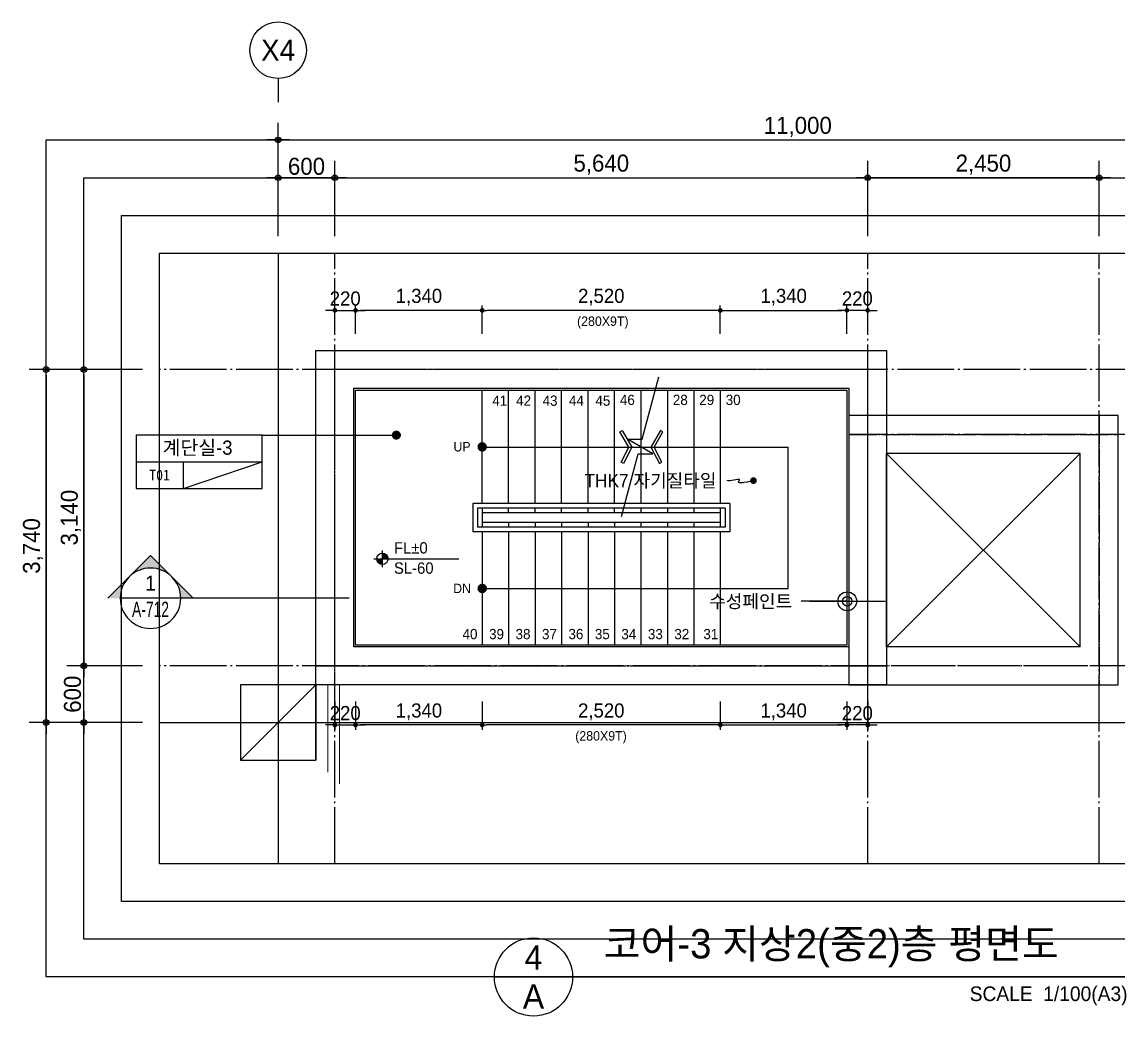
# Model space of a CAD drawing. Header units: millimetres. Extents: x 252711992 to 505989238, y 504776675 to 1009617600.
# Drawn here: x 253193537 to 253205139, y 504805853 to 504816382 of the extents above; entities that cross this region are included whole.
import ezdxf
from ezdxf.enums import TextEntityAlignment as Align
from ezdxf.xclip import XClip

# ---------------------------------------------------------------- set-up
doc = ezdxf.new("R2010")
doc.units = ezdxf.units.MM
doc.header["$XCLIPFRAME"] = 0
doc.linetypes.add('CEN', pattern=[35, 30, -2, 1, -2])
for name, color, linetype in [('$ZCDB_AUDIT_GENERATED_600D18', 7, 'Continuous'), ('0KD DIM', 7, 'Continuous'), ('4A.TEC CEN', 1, 'CEN'), ('4A.TEC CEN 보조1', 14, 'CEN'), ('4A.TEC ELE 4', 9, 'Continuous'), ('4A.TEC IND', 7, 'Continuous'), ('4A.TEC TEXT', 7, 'Continuous'), ('4A.TEC TEXT 1', 3, 'Continuous'), ('4A.TEC TEXT 2', 3, 'Continuous'), ('4A.TEC 기둥', 2, 'Continuous'), ('4A.TEC 마감선 2', 5, 'Continuous'), ('4A.TEC 벽체 1', 2, 'Continuous'), ('4A.TEC 벽체 3', 4, 'Continuous'), ('4A.TEC 벽체 4', 7, 'Continuous'), ('4A.TEC 심볼', 7, 'Continuous'), ('4A.TEC 해치 1', 9, 'Continuous'), ('CEN', 1, 'CEN'), ('LEV', 7, 'Continuous'), ('ROM', 7, 'Continuous'), ('SYM', 1, 'Continuous'), ('TEXT', 7, 'Continuous'), ('㈜SE&C TEXT', 7, 'Continuous')]:
    doc.layers.add(name, color=color, linetype=linetype)
doc.layers.add('DEFPOINT', color=135, linetype='Continuous', plot=False)
doc.styles.add('1', font='')
doc.styles.add('GHS', font='malgun.ttf')
doc.styles.add('나눔고딕', font='')
doc.styles.add('돋움', font='')
doc.styles.add('돋음체', font='')
doc.styles.add('울릉도L', font='')
doc.styles.get('1').set_extended_font_data('DotumChe')
doc.styles.get('나눔고딕').set_extended_font_data('Dotum')
doc.styles.get('돋움').set_extended_font_data('Dotum')
doc.styles.get('돋음체').set_extended_font_data('Dotum')
doc.styles.get('울릉도L').set_extended_font_data('Dotum')
doc.dimstyles.new('DIM_600(외부치수)', dxfattribs={"dimscale": 400, "dimtxt": 3.3, "dimasz": 1, "dimexe": 2, "dimexo": 2, "dimgap": 1, "dimtad": 1, "dimdec": 0, "dimdsep": 46, "dimlunit": 6, "dimtxsty": '나눔고딕', "dimblk1": 'DIMDOT', "dimblk2": 'DIMDOT', "dimsah": 1, "dimcen": 2.5, "dimdle": 1.5, "dimclrd": 8, "dimclre": 8, "dimclrt": 3, "dimadec": 0, "dimazin": 0, "dimtfac": 1, "dimtdec": 0, "dimtix": 1, "dimtmove": 2, "dimatfit": 3, "dimldrblk": 'DIMDOT', "dimfxl": 1, "dimtvp": 1, "dimtolj": 1, "dimtzin": 0, "dimarcsym": 0})
doc.dimstyles.new('DIM_80(외부치수)', dxfattribs={"dimscale": 40, "dimtxt": 3.3, "dimasz": 1, "dimexe": 2, "dimexo": 2, "dimgap": 1, "dimtad": 1, "dimdec": 0, "dimdsep": 46, "dimlunit": 6, "dimtxsty": '돋움', "dimblk1": 'DIMDOT', "dimblk2": 'DIMDOT', "dimsah": 1, "dimcen": 2.5, "dimdle": 1.5, "dimclrd": 1, "dimclre": 7, "dimclrt": 2, "dimadec": 0, "dimazin": 0, "dimtfac": 1, "dimtdec": 0, "dimtix": 1, "dimtmove": 2, "dimatfit": 3, "dimldrblk": 'DIMDOT', "dimfxl": 1, "dimtvp": 1, "dimtolj": 1, "dimtzin": 0, "dimarcsym": 0})
doc.dimstyles.new('KD DIM 1', dxfattribs={"dimscale": 50, "dimtxt": 3, "dimasz": 1, "dimexe": 1, "dimexo": 1, "dimgap": 1, "dimtad": 1, "dimdec": 0, "dimzin": 0, "dimdsep": 46, "dimlunit": 6, "dimtxsty": '돋음체', "dimblk": 'DOT', "dimcen": 3, "dimdle": 1, "dimclrd": 256, "dimclre": 256, "dimclrt": 3, "dimazin": 0, "dimtfac": 1, "dimtdec": 0, "dimtix": 1, "dimtmove": 2, "dimatfit": 3, "dimldrblk": 'OBLIQUE', "dimfxl": 1, "dimtvp": 0.8333, "dimtolj": 1, "dimtzin": 0, "dimarcsym": 0})

# ---------------------------------------------------------------- blocks, each defined once
blk = doc.blocks.new('dwgFD3B')
at = {"layer": '4A.TEC CEN', "color": 250, "ltscale": 500}
blk.add_line((49194.51, -169936.83, -3333.33), (358000, -169936.83, -3333.33), dxfattribs=at)
at = {"layer": '4A.TEC CEN', "color": 250, "ltscale": 500, "elevation": -3333.33}
blk.add_lwpolyline([(197807.63, -39163.16), (197807.63, -267000)], dxfattribs=at)
blk = doc.blocks.new('DIMDOT')
at = {"color": 0}
blk.add_line((-2, 0), (2, 0), dxfattribs=at)
for radius in [0.5, 0.25]:
    blk.add_circle((0, 0), radius, dxfattribs=at)
blk = doc.blocks.new('*D334')
at = {"layer": '$ZCDB_AUDIT_GENERATED_600D18', "color": 8, "lineweight": -2, "transparency": 16777216}
for p, q in [((253194813, 504812702), (253193613, 504812702)), ((253193793, 504812642), (253193793, 504809022)), ((253194813, 504808962), (253193613, 504808962))]:
    blk.add_line(p, q, dxfattribs=at)
at = {"layer": 'Defpoints', "color": 0, "transparency": 16777216}
for p in [(253194993, 504812702, 0), (253193793, 504808962), (253194993, 504808962, 0)]:
    blk.add_point(p, dxfattribs=at)
at = {"layer": '$ZCDB_AUDIT_GENERATED_600D18', "color": 8, "lineweight": -2, "transparency": 16777216, "xscale": 60, "yscale": 60, "zscale": 60}
for p, rotation in [((253193793, 504812702), 90), ((253193793, 504808962), 270)]:
    blk.add_blockref('DIMDOT', p, dxfattribs=dict(at, rotation=rotation))
at = {"layer": '$ZCDB_AUDIT_GENERATED_600D18', "color": 3, "transparency": 16777216, "insert": (253193655, 504810832), "char_height": 180, "attachment_point": 5, "rotation": 90, "style": '나눔고딕'}
blk.add_mtext('\\A1;3,740', dxfattribs=at)
blk = doc.blocks.new('*D335')
at = {"layer": '$ZCDB_AUDIT_GENERATED_600D18', "color": 8, "lineweight": -2, "transparency": 16777216}
for p, q in [((253194813, 504809562), (253194013, 504809562)), ((253194193, 504809022), (253194193, 504809502)), ((253194813, 504808962), (253194013, 504808962))]:
    blk.add_line(p, q, dxfattribs=at)
at = {"layer": 'Defpoints', "color": 0, "transparency": 16777216}
for p in [(253194193, 504809562), (253194993, 504809562, 0), (253194993, 504808962, 0)]:
    blk.add_point(p, dxfattribs=at)
at = {"layer": '$ZCDB_AUDIT_GENERATED_600D18', "color": 8, "lineweight": -2, "transparency": 16777216, "xscale": 60, "yscale": 60, "zscale": 60}
for p, rotation in [((253194193, 504809562), 90), ((253194193, 504808962), 270)]:
    blk.add_blockref('DIMDOT', p, dxfattribs=dict(at, rotation=rotation))
at = {"layer": '$ZCDB_AUDIT_GENERATED_600D18', "color": 3, "transparency": 16777216, "insert": (253194073, 504809262), "char_height": 180, "attachment_point": 5, "rotation": 90, "style": '나눔고딕'}
blk.add_mtext('\\A1;600', dxfattribs=at)
blk = doc.blocks.new('*D336')
at = {"layer": '$ZCDB_AUDIT_GENERATED_600D18', "color": 8, "lineweight": -2, "transparency": 16777216}
for p, q in [((253196249, 504814112), (253196249, 504815312)), ((253207249, 504814112), (253207249, 504815312)), ((253196309, 504815132), (253207189, 504815132))]:
    blk.add_line(p, q, dxfattribs=at)
at = {"layer": 'Defpoints', "color": 0, "transparency": 16777216}
for p in [(253207249, 504815132), (253196249, 504813932, 0), (253207249, 504813932)]:
    blk.add_point(p, dxfattribs=at)
at = {"layer": '$ZCDB_AUDIT_GENERATED_600D18', "color": 8, "lineweight": -2, "transparency": 16777216, "xscale": 60, "yscale": 60, "zscale": 60, "rotation": 180}
blk.add_blockref('DIMDOT', (253196249, 504815132), dxfattribs=at)
at = {"layer": '$ZCDB_AUDIT_GENERATED_600D18', "color": 8, "lineweight": -2, "transparency": 16777216, "xscale": 60, "yscale": 60, "zscale": 60}
blk.add_blockref('DIMDOT', (253207249, 504815132), dxfattribs=at)
at = {"layer": '$ZCDB_AUDIT_GENERATED_600D18', "color": 3, "transparency": 16777216, "insert": (253201749, 504815270), "char_height": 180, "attachment_point": 5, "style": '나눔고딕'}
blk.add_mtext('\\A1;11,000', dxfattribs=at)
blk = doc.blocks.new('*D337')
at = {"layer": '$ZCDB_AUDIT_GENERATED_600D18', "color": 8, "lineweight": -2, "transparency": 16777216}
for p, q in [((253204939, 504814112), (253204939, 504814912)), ((253207249, 504814112), (253207249, 504814912)), ((253204999, 504814732), (253207189, 504814732))]:
    blk.add_line(p, q, dxfattribs=at)
at = {"layer": 'Defpoints', "color": 0, "transparency": 16777216}
for p in [(253207249, 504814732), (253204939, 504813932, 569), (253207249, 504813932, 4431)]:
    blk.add_point(p, dxfattribs=at)
at = {"layer": '$ZCDB_AUDIT_GENERATED_600D18', "color": 8, "lineweight": -2, "transparency": 16777216, "xscale": 60, "yscale": 60, "zscale": 60, "rotation": 180}
blk.add_blockref('DIMDOT', (253204939, 504814732), dxfattribs=at)
at = {"layer": '$ZCDB_AUDIT_GENERATED_600D18', "color": 8, "lineweight": -2, "transparency": 16777216, "xscale": 60, "yscale": 60, "zscale": 60}
blk.add_blockref('DIMDOT', (253207249, 504814732), dxfattribs=at)
at = {"layer": '$ZCDB_AUDIT_GENERATED_600D18', "color": 3, "transparency": 16777216, "insert": (253206094, 504814870), "char_height": 180, "attachment_point": 5, "style": '나눔고딕'}
blk.add_mtext('\\A1;2,310', dxfattribs=at)
blk = doc.blocks.new('*D338')
at = {"layer": '$ZCDB_AUDIT_GENERATED_600D18', "color": 8, "lineweight": -2, "transparency": 16777216}
for p, q in [((253196249, 504814112), (253196249, 504814912)), ((253196849, 504814112), (253196849, 504814912)), ((253196789, 504814732), (253196309, 504814732))]:
    blk.add_line(p, q, dxfattribs=at)
at = {"layer": 'Defpoints', "color": 0, "transparency": 16777216}
for p in [(253196249, 504814732), (253196249, 504813932, 39667), (253196849, 504813932, 34667)]:
    blk.add_point(p, dxfattribs=at)
at = {"layer": '$ZCDB_AUDIT_GENERATED_600D18', "color": 8, "lineweight": -2, "transparency": 16777216, "xscale": 60, "yscale": 60, "zscale": 60, "rotation": 180}
blk.add_blockref('DIMDOT', (253196249, 504814732), dxfattribs=at)
at = {"layer": '$ZCDB_AUDIT_GENERATED_600D18', "color": 8, "lineweight": -2, "transparency": 16777216, "xscale": 60, "yscale": 60, "zscale": 60}
blk.add_blockref('DIMDOT', (253196849, 504814732), dxfattribs=at)
at = {"layer": '$ZCDB_AUDIT_GENERATED_600D18', "color": 3, "transparency": 16777216, "insert": (253196549, 504814852), "char_height": 180, "attachment_point": 5, "style": '나눔고딕'}
blk.add_mtext('\\A1;600', dxfattribs=at)
blk = doc.blocks.new('ccs122')
at = {"layer": '4A.TEC 심볼'}
blk.add_line((0, 8), (0, 3), dxfattribs=at)
blk.add_circle((0, 14), 6, dxfattribs=at)
at = {"layer": '4A.TEC TEXT 2', "color": 3, "style": 'GHS'}
blk.add_attdef('NO', text='', height=4.5, dxfattribs=at).set_placement((-0.01, 14.02), align=Align.MIDDLE_CENTER)
blk = doc.blocks.new('*D339')
at = {"layer": '$ZCDB_AUDIT_GENERATED_600D18', "color": 8, "lineweight": -2, "transparency": 16777216}
for p, q in [((253194813, 504812702), (253194013, 504812702)), ((253194193, 504812642), (253194193, 504809622)), ((253194813, 504809562), (253194013, 504809562))]:
    blk.add_line(p, q, dxfattribs=at)
at = {"layer": 'Defpoints', "color": 0, "transparency": 16777216}
for p in [(253194993, 504812702, 0), (253194193, 504809562), (253194993, 504809562, 0)]:
    blk.add_point(p, dxfattribs=at)
at = {"layer": '$ZCDB_AUDIT_GENERATED_600D18', "color": 8, "lineweight": -2, "transparency": 16777216, "xscale": 60, "yscale": 60, "zscale": 60}
for p, rotation in [((253194193, 504812702), 90), ((253194193, 504809562), 270)]:
    blk.add_blockref('DIMDOT', p, dxfattribs=dict(at, rotation=rotation))
at = {"layer": '$ZCDB_AUDIT_GENERATED_600D18', "color": 3, "transparency": 16777216, "insert": (253194055, 504811132), "char_height": 180, "attachment_point": 5, "rotation": 90, "style": '나눔고딕'}
blk.add_mtext('\\A1;3,140', dxfattribs=at)
blk = doc.blocks.new('*D340')
at = {"layer": '$ZCDB_AUDIT_GENERATED_600D18', "color": 8, "lineweight": -2, "transparency": 16777216}
for p, q in [((253196849, 504814112), (253196849, 504814912)), ((253202489, 504814112), (253202489, 504814912)), ((253196909, 504814732), (253202429, 504814732))]:
    blk.add_line(p, q, dxfattribs=at)
at = {"layer": 'Defpoints', "color": 0, "transparency": 16777216}
for p in [(253202489, 504814732), (253196849, 504813932, 34667), (253202489, 504813932, 81667)]:
    blk.add_point(p, dxfattribs=at)
at = {"layer": '$ZCDB_AUDIT_GENERATED_600D18', "color": 8, "lineweight": -2, "transparency": 16777216, "xscale": 60, "yscale": 60, "zscale": 60, "rotation": 180}
blk.add_blockref('DIMDOT', (253196849, 504814732), dxfattribs=at)
at = {"layer": '$ZCDB_AUDIT_GENERATED_600D18', "color": 8, "lineweight": -2, "transparency": 16777216, "xscale": 60, "yscale": 60, "zscale": 60}
blk.add_blockref('DIMDOT', (253202489, 504814732), dxfattribs=at)
at = {"layer": '$ZCDB_AUDIT_GENERATED_600D18', "color": 3, "transparency": 16777216, "insert": (253199669, 504814870), "char_height": 180, "attachment_point": 5, "style": '나눔고딕'}
blk.add_mtext('\\A1;5,640', dxfattribs=at)
blk = doc.blocks.new('*D341')
at = {"layer": '$ZCDB_AUDIT_GENERATED_600D18', "color": 8, "lineweight": -2, "transparency": 16777216}
for p, q in [((253202489, 504814112), (253202489, 504814912)), ((253204939, 504814112), (253204939, 504814912)), ((253204879, 504814732), (253202549, 504814732))]:
    blk.add_line(p, q, dxfattribs=at)
at = {"layer": 'Defpoints', "color": 0, "transparency": 16777216}
for p in [(253202489, 504814732), (253202489, 504813932, 81667), (253204939, 504813932, 61250)]:
    blk.add_point(p, dxfattribs=at)
at = {"layer": '$ZCDB_AUDIT_GENERATED_600D18', "color": 8, "lineweight": -2, "transparency": 16777216, "xscale": 60, "yscale": 60, "zscale": 60, "rotation": 180}
blk.add_blockref('DIMDOT', (253202489, 504814732), dxfattribs=at)
at = {"layer": '$ZCDB_AUDIT_GENERATED_600D18', "color": 8, "lineweight": -2, "transparency": 16777216, "xscale": 60, "yscale": 60, "zscale": 60}
blk.add_blockref('DIMDOT', (253204939, 504814732), dxfattribs=at)
at = {"layer": '$ZCDB_AUDIT_GENERATED_600D18', "color": 3, "transparency": 16777216, "insert": (253203714, 504814870), "char_height": 180, "attachment_point": 5, "style": '나눔고딕'}
blk.add_mtext('\\A1;2,450', dxfattribs=at)
blk = doc.blocks.new('c1')
at = {"layer": '4A.TEC 기둥'}
blk.add_lwpolyline([(1156776, -1012079), (1157576, -1012079), (1157576, -1011279), (1156776, -1011279)], close=True, dxfattribs=at)
at = {"layer": 'DEFPOINT'}
blk.add_line((1156776, -1012079), (1157576, -1011279), dxfattribs=at)
blk = doc.blocks.new('ADFAWEFQWEFQWF')
at = {"layer": '4A.TEC CEN 보조1', "ltscale": 10}
for p, q in [((200, 0), (200, 2850)), ((2650, 2850), (2650, 0)), ((0, 2650), (2850, 2650)), ((2850, 200), (0, 200))]:
    blk.add_line(p, q, dxfattribs=at)
at = {"layer": '4A.TEC 벽체 1'}
for p, q in [((400, 2450), (400, 400)), ((400, 2450), (2450, 2450)), ((2450, 2450), (2450, 400)), ((400, 400), (2450, 400))]:
    blk.add_line(p, q, dxfattribs=at)
blk.add_lwpolyline([(875, 2850), (0, 2850), (0, 0), (2850, 0), (2850, 2850), (875, 2850)], dxfattribs=at)
at = {"layer": '4A.TEC 해치 1'}
for p, q in [((400, 2450), (2450, 400)), ((2450, 2450), (400, 400))]:
    blk.add_line(p, q, dxfattribs=at)
blk = doc.blocks.new('A$C6C9969DE')
at = {"layer": 'ROM', "color": 0, "linetype": 'Continuous'}
for p, q in [((0, 510), (2400, 510)), ((900, 0), (900, 510))]:
    blk.add_line(p, q, dxfattribs=at)
blk.add_lwpolyline([(0, 0), (2400, 0), (2400, 1020), (0, 1020)], close=True, dxfattribs=at)
blk = doc.blocks.new('ASDFAWGFQWEGRQEWR')
at = {"layer": 'CEN'}
blk.add_lwpolyline([(1712, 118), (1641, 101), (1594, 94), (1567, 93), (1556, 98), (1554, 105), (1558, 114), (1563, 122), (1564, 128), (1557, 130), (1544, 129), (1526, 126), (1505, 122), (1483, 118), (1461, 115), (1443, 114), (1430, 118)], dxfattribs=at)
at = {"layer": '㈜SE&C TEXT', "color": 1, "const_width": 35.9}
blk.add_lwpolyline([(1729, 118, 1), (1694, 118, 1)], format="xyb", close=True, dxfattribs=at)
at = {"layer": '4A.TEC TEXT', "style": '돋움'}
blk.add_text('THK7 자기질타일', height=140, dxfattribs=at).set_placement((-77, 118), align=Align.MIDDLE_LEFT)
blk = doc.blocks.new('단면기호1')
at = {"layer": 'SYM'}
h = blk.add_hatch(color=256, dxfattribs=at)
h.paths.add_polyline_path([(4.24, 4.24, -0.198912), (6, 0), (8.49, 0)])
h.paths.add_polyline_path([(0, 8.49), (-4.24, 4.24, -0.414214), (4.24, 4.24)])
h.paths.add_polyline_path([(-4.24, 4.24), (-8.49, 0), (-6, 0, -0.198912)])
for p in [(-8.49, 0), (8.49, 0)]:
    blk.add_line(p, (0, 8.49), dxfattribs=at)
blk.add_circle((0, 0), 6, dxfattribs=at)
blk = doc.blocks.new('A$C3A5201BD')
at = {"layer": 'LEV'}
h = blk.add_hatch(color=256, dxfattribs=at)
h.paths.add_polyline_path([(200, 200), (335, 200, 0.414214), (200, 335)])
h.paths.add_polyline_path([(200, 65), (200, 200), (65, 200, 0.414214)])
at = {"layer": 'LEV', "color": 7}
for p, q in [((200, 0), (200, 400)), ((0, 200), (2007, 200)), ((0, 200), (400, 200))]:
    blk.add_line(p, q, dxfattribs=at)
blk.add_circle((200, 200), 135, dxfattribs=at)
blk = doc.blocks.new('_Dot')
at = {"color": 0, "linetype": 'ByBlock', "lineweight": -2}
blk.add_line((-0.5, 0), (-1, 0), dxfattribs=at)
at = {"color": 0, "linetype": 'ByBlock', "const_width": 0.5}
blk.add_lwpolyline([(-0.25, 0, 1), (0.25, 0, 1)], format="xyb", close=True, dxfattribs=at)
blk = doc.blocks.new('*D936')
at = {"layer": '0KD DIM', "lineweight": -2, "transparency": 16777216}
for p, q in [((253198409, 504813077), (253198409, 504813377)), ((253200879, 504813327), (253198459, 504813327)), ((253200929, 504813077), (253200929, 504813377))]:
    blk.add_line(p, q, dxfattribs=at)
at = {"layer": 'Defpoints', "color": 0, "transparency": 16777216}
for p in [(253198409, 504813327), (253198409, 504813027, 0), (253200929, 504813027)]:
    blk.add_point(p, dxfattribs=at)
at = {"layer": '0KD DIM', "lineweight": -2, "transparency": 16777216, "xscale": 50, "yscale": 50, "zscale": 50, "rotation": 180}
blk.add_blockref('_Dot', (253198409, 504813327), dxfattribs=at)
at = {"layer": '0KD DIM', "lineweight": -2, "transparency": 16777216, "xscale": 50, "yscale": 50, "zscale": 50}
blk.add_blockref('_Dot', (253200929, 504813327), dxfattribs=at)
at = {"layer": '0KD DIM', "color": 3, "transparency": 16777216, "insert": (253199669, 504813467), "char_height": 150, "attachment_point": 5, "style": '돋음체'}
blk.add_mtext('\\A1;2,520', dxfattribs=at)
blk = doc.blocks.new('_OBLIQUE')
at = {"color": 0, "linetype": 'ByBlock'}
blk.add_line((-0.5, -0.5), (0.5, 0.5), dxfattribs=at)
blk = doc.blocks.new('*D937')
at = {"layer": '0KD DIM', "lineweight": -2, "transparency": 16777216}
for p, q in [((253200929, 504813077), (253200929, 504813377)), ((253200979, 504813327), (253202219, 504813327)), ((253202269, 504813077), (253202269, 504813377))]:
    blk.add_line(p, q, dxfattribs=at)
at = {"layer": 'Defpoints', "color": 0, "transparency": 16777216}
for p in [(253202269, 504813327), (253200929, 504813027), (253202269, 504813027)]:
    blk.add_point(p, dxfattribs=at)
at = {"layer": '0KD DIM', "lineweight": -2, "transparency": 16777216, "xscale": 50, "yscale": 50, "zscale": 50, "rotation": 180}
blk.add_blockref('_Dot', (253200929, 504813327), dxfattribs=at)
at = {"layer": '0KD DIM', "lineweight": -2, "transparency": 16777216, "xscale": 50, "yscale": 50, "zscale": 50}
blk.add_blockref('_Dot', (253202269, 504813327), dxfattribs=at)
at = {"layer": '0KD DIM', "color": 3, "transparency": 16777216, "insert": (253201599, 504813467), "char_height": 150, "attachment_point": 5, "style": '돋음체'}
blk.add_mtext('\\A1;1,340', dxfattribs=at)
blk = doc.blocks.new('*D938')
at = {"layer": '0KD DIM', "lineweight": -2, "transparency": 16777216}
for p, q in [((253197069, 504813077), (253197069, 504813377)), ((253198359, 504813327), (253197119, 504813327)), ((253198409, 504813077), (253198409, 504813377))]:
    blk.add_line(p, q, dxfattribs=at)
at = {"layer": 'Defpoints', "color": 0, "transparency": 16777216}
for p in [(253197069, 504813327), (253197069, 504813027), (253198409, 504813027)]:
    blk.add_point(p, dxfattribs=at)
at = {"layer": '0KD DIM', "lineweight": -2, "transparency": 16777216, "xscale": 50, "yscale": 50, "zscale": 50, "rotation": 180}
blk.add_blockref('_Dot', (253197069, 504813327), dxfattribs=at)
at = {"layer": '0KD DIM', "lineweight": -2, "transparency": 16777216, "xscale": 50, "yscale": 50, "zscale": 50}
blk.add_blockref('_Dot', (253198409, 504813327), dxfattribs=at)
at = {"layer": '0KD DIM', "color": 3, "transparency": 16777216, "insert": (253197739, 504813467), "char_height": 150, "attachment_point": 5, "style": '돋음체'}
blk.add_mtext('\\A1;1,340', dxfattribs=at)
blk = doc.blocks.new('*D939')
at = {"layer": '0KD DIM', "lineweight": -2, "transparency": 16777216}
for p, q in [((253202219, 504813327), (253202169, 504813327)), ((253202269, 504813077), (253202269, 504813377)), ((253202489, 504813327), (253202269, 504813327)), ((253202489, 504813077), (253202489, 504813377)), ((253202539, 504813327), (253202589, 504813327))]:
    blk.add_line(p, q, dxfattribs=at)
at = {"layer": 'Defpoints', "color": 0, "transparency": 16777216}
for p in [(253202269, 504813327), (253202269, 504813027), (253202489, 504813027)]:
    blk.add_point(p, dxfattribs=at)
at = {"layer": '0KD DIM', "lineweight": -2, "transparency": 16777216, "xscale": 50, "yscale": 50, "zscale": 50}
blk.add_blockref('_Dot', (253202269, 504813327), dxfattribs=at)
at = {"layer": '0KD DIM', "lineweight": -2, "transparency": 16777216, "xscale": 50, "yscale": 50, "zscale": 50, "rotation": 180}
blk.add_blockref('_Dot', (253202489, 504813327), dxfattribs=at)
at = {"layer": '0KD DIM', "color": 3, "transparency": 16777216, "insert": (253202379, 504813452), "char_height": 150, "attachment_point": 5, "style": '돋음체'}
blk.add_mtext('\\A1;220', dxfattribs=at)
blk = doc.blocks.new('*D940')
at = {"layer": '0KD DIM', "lineweight": -2, "transparency": 16777216}
for p, q in [((253196799, 504813327), (253196749, 504813327)), ((253196849, 504813077), (253196849, 504813377)), ((253196849, 504813327), (253197069, 504813327)), ((253197069, 504813077), (253197069, 504813377)), ((253197119, 504813327), (253197169, 504813327))]:
    blk.add_line(p, q, dxfattribs=at)
at = {"layer": 'Defpoints', "color": 0, "transparency": 16777216}
for p in [(253197069, 504813327), (253196849, 504813027), (253197069, 504813027)]:
    blk.add_point(p, dxfattribs=at)
at = {"layer": '0KD DIM', "lineweight": -2, "transparency": 16777216, "xscale": 50, "yscale": 50, "zscale": 50}
blk.add_blockref('_Dot', (253196849, 504813327), dxfattribs=at)
at = {"layer": '0KD DIM', "lineweight": -2, "transparency": 16777216, "xscale": 50, "yscale": 50, "zscale": 50, "rotation": 180}
blk.add_blockref('_Dot', (253197069, 504813327), dxfattribs=at)
at = {"layer": '0KD DIM', "color": 3, "transparency": 16777216, "insert": (253196959, 504813452), "char_height": 150, "attachment_point": 5, "style": '돋음체'}
blk.add_mtext('\\A1;220', dxfattribs=at)
blk = doc.blocks.new('*D941')
at = {"layer": '0KD DIM', "lineweight": -2, "transparency": 16777216}
for p, q in [((253198409, 504809186), (253198409, 504808886)), ((253200929, 504809186), (253200929, 504808886)), ((253200879, 504808936), (253198459, 504808936))]:
    blk.add_line(p, q, dxfattribs=at)
at = {"layer": 'Defpoints', "color": 0, "transparency": 16777216}
for p in [(253198409, 504809236, 0), (253200929, 504809236), (253198409, 504808936)]:
    blk.add_point(p, dxfattribs=at)
at = {"layer": '0KD DIM', "lineweight": -2, "transparency": 16777216, "xscale": 50, "yscale": 50, "zscale": 50, "rotation": 180}
blk.add_blockref('_Dot', (253198409, 504808936), dxfattribs=at)
at = {"layer": '0KD DIM', "lineweight": -2, "transparency": 16777216, "xscale": 50, "yscale": 50, "zscale": 50}
blk.add_blockref('_Dot', (253200929, 504808936), dxfattribs=at)
at = {"layer": '0KD DIM', "color": 3, "transparency": 16777216, "insert": (253199669, 504809076), "char_height": 150, "attachment_point": 5, "style": '돋음체'}
blk.add_mtext('\\A1;2,520', dxfattribs=at)
blk = doc.blocks.new('*D942')
at = {"layer": '0KD DIM', "lineweight": -2, "transparency": 16777216}
for p, q in [((253200929, 504809186), (253200929, 504808886)), ((253202269, 504809186), (253202269, 504808886)), ((253200979, 504808936), (253202219, 504808936))]:
    blk.add_line(p, q, dxfattribs=at)
at = {"layer": 'Defpoints', "color": 0, "transparency": 16777216}
for p in [(253200929, 504809236), (253202269, 504809236), (253202269, 504808936)]:
    blk.add_point(p, dxfattribs=at)
at = {"layer": '0KD DIM', "lineweight": -2, "transparency": 16777216, "xscale": 50, "yscale": 50, "zscale": 50, "rotation": 180}
blk.add_blockref('_Dot', (253200929, 504808936), dxfattribs=at)
at = {"layer": '0KD DIM', "lineweight": -2, "transparency": 16777216, "xscale": 50, "yscale": 50, "zscale": 50}
blk.add_blockref('_Dot', (253202269, 504808936), dxfattribs=at)
at = {"layer": '0KD DIM', "color": 3, "transparency": 16777216, "insert": (253201599, 504809076), "char_height": 150, "attachment_point": 5, "style": '돋음체'}
blk.add_mtext('\\A1;1,340', dxfattribs=at)
blk = doc.blocks.new('*D943')
at = {"layer": '0KD DIM', "lineweight": -2, "transparency": 16777216}
for p, q in [((253197069, 504809186), (253197069, 504808886)), ((253198409, 504809186), (253198409, 504808886)), ((253198359, 504808936), (253197119, 504808936))]:
    blk.add_line(p, q, dxfattribs=at)
at = {"layer": 'Defpoints', "color": 0, "transparency": 16777216}
for p in [(253197069, 504809236), (253198409, 504809236), (253197069, 504808936)]:
    blk.add_point(p, dxfattribs=at)
at = {"layer": '0KD DIM', "lineweight": -2, "transparency": 16777216, "xscale": 50, "yscale": 50, "zscale": 50, "rotation": 180}
blk.add_blockref('_Dot', (253197069, 504808936), dxfattribs=at)
at = {"layer": '0KD DIM', "lineweight": -2, "transparency": 16777216, "xscale": 50, "yscale": 50, "zscale": 50}
blk.add_blockref('_Dot', (253198409, 504808936), dxfattribs=at)
at = {"layer": '0KD DIM', "color": 3, "transparency": 16777216, "insert": (253197739, 504809076), "char_height": 150, "attachment_point": 5, "style": '돋음체'}
blk.add_mtext('\\A1;1,340', dxfattribs=at)
blk = doc.blocks.new('*D944')
at = {"layer": '0KD DIM', "lineweight": -2, "transparency": 16777216}
for p, q in [((253202269, 504809186), (253202269, 504808886)), ((253202489, 504809186), (253202489, 504808886)), ((253202219, 504808936), (253202169, 504808936)), ((253202489, 504808936), (253202269, 504808936)), ((253202539, 504808936), (253202589, 504808936))]:
    blk.add_line(p, q, dxfattribs=at)
at = {"layer": 'Defpoints', "color": 0, "transparency": 16777216}
for p in [(253202269, 504809236), (253202489, 504809236), (253202269, 504808936)]:
    blk.add_point(p, dxfattribs=at)
at = {"layer": '0KD DIM', "lineweight": -2, "transparency": 16777216, "xscale": 50, "yscale": 50, "zscale": 50}
blk.add_blockref('_Dot', (253202269, 504808936), dxfattribs=at)
at = {"layer": '0KD DIM', "lineweight": -2, "transparency": 16777216, "xscale": 50, "yscale": 50, "zscale": 50, "rotation": 180}
blk.add_blockref('_Dot', (253202489, 504808936), dxfattribs=at)
at = {"layer": '0KD DIM', "color": 3, "transparency": 16777216, "insert": (253202379, 504809061), "char_height": 150, "attachment_point": 5, "style": '돋음체'}
blk.add_mtext('\\A1;220', dxfattribs=at)
blk = doc.blocks.new('*D945')
at = {"layer": '0KD DIM', "lineweight": -2, "transparency": 16777216}
for p, q in [((253196849, 504809186), (253196849, 504808886)), ((253197069, 504809186), (253197069, 504808886)), ((253196799, 504808936), (253196749, 504808936)), ((253196849, 504808936), (253197069, 504808936)), ((253197119, 504808936), (253197169, 504808936))]:
    blk.add_line(p, q, dxfattribs=at)
at = {"layer": 'Defpoints', "color": 0, "transparency": 16777216}
for p in [(253196849, 504809236), (253197069, 504809236), (253197069, 504808936)]:
    blk.add_point(p, dxfattribs=at)
at = {"layer": '0KD DIM', "lineweight": -2, "transparency": 16777216, "xscale": 50, "yscale": 50, "zscale": 50}
blk.add_blockref('_Dot', (253196849, 504808936), dxfattribs=at)
at = {"layer": '0KD DIM', "lineweight": -2, "transparency": 16777216, "xscale": 50, "yscale": 50, "zscale": 50, "rotation": 180}
blk.add_blockref('_Dot', (253197069, 504808936), dxfattribs=at)
at = {"layer": '0KD DIM', "color": 3, "transparency": 16777216, "insert": (253196959, 504809061), "char_height": 150, "attachment_point": 5, "style": '돋음체'}
blk.add_mtext('\\A1;220', dxfattribs=at)
blk = doc.blocks.new('ADSFWEFQWEF')
at = {"layer": '4A.TEC TEXT', "style": '돋움'}
blk.add_text('수성페인트', height=140, dxfattribs=at).set_placement((560, 110), align=Align.MIDDLE_LEFT)
at = {"layer": '㈜SE&C TEXT', "color": 1}
blk.add_leader([(2021, 110, 0), (1532, 110)], dimstyle='DIM_80(외부치수)', override={"dimasz": 5, "dimtad": 0}, dxfattribs=at)

msp = doc.modelspace()

# ---------------------------------------------------------------- linework, layer by layer
msp.add_line((253195246.55, 504811439.35), (253196079.88, 504811722.69))
at = {"layer": '4A.TEC CEN', "ltscale": 20}
for p, q in [((253196848.77, 504807467.16, 1666.67), (253196848.77, 504813932.16, 1666.67)), ((253202488.77, 504807467.16, 1666.67), (253202488.77, 504813932.16, 1666.67)), ((253204938.77, 504807467.16, 1666.67), (253204938.77, 504813932.16, 1666.67)), ((253208303.05, 504812702.14, 1666.67), (253194992.67, 504812702.14, 1666.67)), ((253208303.05, 504812012.14, 1666.67), (253202288.77, 504812012.14, 1666.67)), ((253208303.05, 504809562.14, 1666.67), (253194992.67, 504809562.14, 1666.67))]:
    msp.add_line(p, q, dxfattribs=at)
at = {"layer": '4A.TEC CEN 보조1'}
for p, q in [((253196848.78, 504809362.14, -3332.88), (253196848.78, 504812902.14, -3332.88)), ((253202488.78, 504809362.14, -3332.88), (253202488.78, 504812902.14, -3332.88)), ((253202688.78, 504812702.14, -3332.88), (253196648.78, 504812702.14, -3332.88)), ((253196648.78, 504809562.14, -3332.88), (253202688.78, 504809562.14, -3332.88))]:
    msp.add_line(p, q, dxfattribs=at)
at = {"layer": '4A.TEC ELE 4', "color": 8, "ltscale": 0.3}
for p, q in [((253198408.77, 504811282.14, -8332.43), (253198408.77, 504812482.14, -8332.43)), ((253198688.77, 504811282.14, -8332.43), (253198688.77, 504812482.14, -8332.43)), ((253198968.77, 504811282.14, -8332.43), (253198968.77, 504812482.14, -8332.43)), ((253199248.77, 504811282.14, -8332.43), (253199248.77, 504812482.14, -8332.43)), ((253199528.77, 504811282.14, -8332.43), (253199528.77, 504812482.14, -8332.43)), ((253199808.77, 504811282.14, -8332.43), (253199808.77, 504812482.14, -8332.43)), ((253200368.77, 504812482.14, -8332.43), (253200368.77, 504811282.14, -8332.43)), ((253200648.77, 504812482.14, -8332.43), (253200648.77, 504811282.14, -8332.43)), ((253200928.77, 504812482.14, -8332.43), (253200928.77, 504811282.14, -8332.43)), ((253201028.77, 504811282.14, -8332.43), (253198308.77, 504811282.14, -8332.43)), ((253198308.77, 504811282.14, -8332.43), (253198308.77, 504810982.14, -8332.43)), ((253200978.77, 504811232.14, -8332.43), (253198358.77, 504811232.14, -8332.43)), ((253198358.77, 504811232.14, -8332.43), (253198358.77, 504811032.14, -8332.43)), ((253198408.77, 504811232.14, -8332.43), (253198408.77, 504811082.14, -8332.43)), ((253198688.77, 504811182.14, -8332.43), (253198688.77, 504811232.14, -8332.43)), ((253198968.77, 504811182.14, -8332.43), (253198968.77, 504811232.14, -8332.43)), ((253199248.77, 504811182.14, -8332.43), (253199248.77, 504811232.14, -8332.43)), ((253200368.77, 504811232.14, -8332.43), (253200368.77, 504811182.14, -8332.43)), ((253200648.77, 504811232.14, -8332.43), (253200648.77, 504811182.14, -8332.43)), ((253200928.77, 504811232.14, -8332.43), (253200928.77, 504811182.14, -8332.43)), ((253200928.77, 504811232.14, -8332.43), (253200928.77, 504811082.14, -8332.43)), ((253200978.77, 504811232.14, -8332.43), (253200978.77, 504811032.14, -8332.43)), ((253201028.77, 504811282.14, -8332.43), (253201028.77, 504810982.14, -8332.43)), ((253200928.77, 504811182.14, -8332.43), (253198408.77, 504811182.14, -8332.43)), ((253200978.77, 504811032.14, -8332.43), (253198358.77, 504811032.14, -8332.43)), ((253200928.77, 504811082.14, -8332.43), (253198408.77, 504811082.14, -8332.43)), ((253198408.77, 504811082.14, -8332.43), (253198408.77, 504811032.14, -8332.43)), ((253198688.77, 504811082.14, -8332.43), (253198688.77, 504811032.14, -8332.43)), ((253198968.77, 504811082.14, -8332.43), (253198968.77, 504811032.14, -8332.43)), ((253199248.77, 504811082.14, -8332.43), (253199248.77, 504811032.14, -8332.43)), ((253200368.77, 504811082.14, -8332.43), (253200368.77, 504811032.14, -8332.43)), ((253200648.77, 504811082.14, -8332.43), (253200648.77, 504811032.14, -8332.43)), ((253200928.77, 504811082.14, -8332.43), (253200928.77, 504811032.14, -8332.43)), ((253201028.77, 504810982.14, -8332.43), (253198308.77, 504810982.14, -8332.43)), ((253198408.77, 504810982.14, -8332.43), (253198408.77, 504809782.14, -8332.43)), ((253198688.77, 504810982.14, -8332.43), (253198688.77, 504809782.14, -8332.43)), ((253198968.77, 504810982.14, -8332.43), (253198968.77, 504809782.14, -8332.43)), ((253199248.77, 504810982.14, -8332.43), (253199248.77, 504809782.14, -8332.43)), ((253199528.77, 504810982.14, -8332.43), (253199528.77, 504809782.14, -8332.43)), ((253199808.77, 504810982.14, -8332.43), (253199808.77, 504809782.14, -8332.43)), ((253200088.77, 504810982.14, -8332.43), (253200088.77, 504809782.14, -8332.43)), ((253200368.77, 504810982.14, -8332.43), (253200368.77, 504809782.14, -8332.43)), ((253200648.77, 504810982.14, -8332.43), (253200648.77, 504809782.14, -8332.43)), ((253200928.77, 504810982.14, -8332.43), (253200928.77, 504809782.14, -8332.43))]:
    msp.add_line(p, q, dxfattribs=at)
at = {"layer": '4A.TEC ELE 4', "color": 8}
for p, q in [((253200088.77, 504812482.14, -8332.43), (253200088.77, 504811282.14, -8332.43)), ((253199808.77, 504811182.14, -8332.43), (253199808.77, 504811232.14, -8332.43)), ((253199808.77, 504811082.14, -8332.43), (253199808.77, 504811032.14, -8332.43))]:
    msp.add_line(p, q, dxfattribs=at)
at = {"layer": '4A.TEC ELE 4', "color": 8, "ltscale": 0.2}
for p, q in [((253199528.77, 504811182.14, -8332.43), (253199528.77, 504811232.14, -8332.43)), ((253199528.77, 504811082.14, -8332.43), (253199528.77, 504811032.14, -8332.43))]:
    msp.add_line(p, q, dxfattribs=at)
at = {"layer": '4A.TEC ELE 4', "color": 8, "ltscale": 0.02}
for p, q in [((253200088.77, 504811232.14, -8332.43), (253200088.77, 504811182.14, -8332.43)), ((253200088.77, 504811082.14, -8332.43), (253200088.77, 504811032.14, -8332.43))]:
    msp.add_line(p, q, dxfattribs=at)
at = {"layer": '4A.TEC ELE 4', "color": 8, "ltscale": 0.3, "elevation": -8332.43}
msp.add_lwpolyline([(253199882.97, 504811144.97), (253200060.8, 504811808.63), (253200216.09, 504811808.63), (253199947.12, 504811963.93), (253200102.41, 504811963.93), (253200279.56, 504812625.03)], dxfattribs=at)
at = {"layer": '4A.TEC IND', "color": 8}
for p, q in [((253198408.77, 504811879.64, -8332.43), (253201648.77, 504811879.64, -8332.43)), ((253201648.77, 504810382.94, -8332.43), (253201648.77, 504811879.64, -8332.43)), ((253198398.77, 504810380.44, -8332.43), (253201648.77, 504810382.94, -8332.43))]:
    msp.add_line(p, q, dxfattribs=at)
at = {"layer": '4A.TEC IND', "color": 8, "elevation": -8332.43}
for points in [[(253199902.68, 504811705.03), (253199877.9, 504811719.34), (253199959.84, 504811879.64), (253199866.94, 504812040.55), (253199891.72, 504812054.86), (253199992.88, 504811879.64)], [(253200285.3, 504811705.03), (253200310.08, 504811719.33), (253200228.14, 504811879.64), (253200321.04, 504812040.55), (253200296.26, 504812054.86), (253200195.1, 504811879.64)]]:
    msp.add_lwpolyline(points, close=True, dxfattribs=at)
at = {"layer": '4A.TEC IND', "const_width": 50, "elevation": -8332.43}
for points in [[(253198433.77, 504811881.35, 1), (253198383.77, 504811881.35, 1)], [(253198433.77, 504810382.14, 1), (253198383.77, 504810382.14, 1)]]:
    msp.add_lwpolyline(points, format="xyb", close=True, dxfattribs=at)
at = {"layer": '4A.TEC 마감선 2'}
for p, q in [((253197068.78, 504812482.14, -3332.88), (253202268.78, 504812482.14, -3332.88)), ((253197068.78, 504809782.14, -3332.88), (253197068.78, 504812482.14, -3332.88)), ((253202268.78, 504812482.14, -3332.88), (253202268.78, 504809782.14, -3332.88)), ((253202268.78, 504809782.14, -3332.88), (253197068.78, 504809782.14, -3332.88))]:
    msp.add_line(p, q, dxfattribs=at)
at = {"layer": '4A.TEC 벽체 1'}
for p, q in [((253196648.78, 504812902.14, -3332.88), (253202688.78, 504812902.14, -3332.88)), ((253196648.78, 504809362.14, -3332.88), (253196648.78, 504812902.14, -3332.88)), ((253202688.78, 504812902.14, -3332.88), (253202688.78, 504809362.14, -3332.88)), ((253197048.78, 504812502.14, -3332.88), (253202288.78, 504812502.14, -3332.88)), ((253197048.78, 504809762.14, -3332.88), (253197048.78, 504812502.14, -3332.88)), ((253202288.78, 504812502.14, -3332.88), (253202288.78, 504809762.14, -3332.88)), ((253202288.78, 504809762.14, -3332.88), (253197048.78, 504809762.14, -3332.88)), ((253202688.78, 504809362.14, -3332.88), (253196648.78, 504809362.14, -3332.88))]:
    msp.add_line(p, q, dxfattribs=at)
at = {"layer": '4A.TEC 벽체 3'}
msp.add_line((253196648.78, 504809362.14, -3332.88), (253196648.78, 504808562.14, -3332.88), dxfattribs=at)
at = {"layer": '4A.TEC 벽체 4', "color": 251, "lineweight": 0, "ltscale": 15}
for p, q in [((253196773.78, 504809362.14, -3332.88), (253196773.78, 504808437.14, -3332.88)), ((253196898.78, 504809362.14, -3332.88), (253196898.78, 504808312.14, -3332.88))]:
    msp.add_line(p, q, dxfattribs=at)
at = {"layer": '4A.TEC 심볼'}
msp.add_line((253198537.72, 504806267.16, 3333.33), (253205336.14, 504806267.16, 3333.33), dxfattribs=at)
msp.add_circle((253198951.72, 504806267.16, 3333.33), 414, dxfattribs=at)
at = {"layer": 'DEFPOINT', "elevation": 3333.33}
for points in [[(253193792.67, 504815132.16), (253209503.05, 504815132.16), (253209503.05, 504806267.16), (253193792.67, 504806267.16)], [(253194192.67, 504814732.16), (253209103.05, 504814732.16), (253209103.05, 504806667.16), (253194192.67, 504806667.16)], [(253194592.67, 504814332.16), (253208703.05, 504814332.16), (253208703.05, 504807067.16), (253194592.67, 504807067.16)], [(253194992.67, 504813932.16), (253208303.05, 504813932.16), (253208303.05, 504807467.16), (253194992.67, 504807467.16)]]:
    msp.add_lwpolyline(points, close=True, dxfattribs=at)
at = {"layer": 'SYM'}
msp.add_line((253197000.7, 504810278.45, 1666.67), (253195218.27, 504810278.45, 1666.67), dxfattribs=at)
at = {"layer": 'SYM', "elevation": 1666.67}
msp.add_lwpolyline([(253195218.27, 504810278.45), (253194577.82, 504810278.45)], dxfattribs=at)
at = {"layer": 'TEXT'}
msp.add_line((253196079.88, 504812006.02), (253197500.37, 504812006.02), dxfattribs=at)
at = {"layer": 'TEXT', "const_width": 47.82}
msp.add_lwpolyline([(253197500.37, 504812029.93, 1), (253197500.37, 504811982.11, 1)], format="xyb", close=True, dxfattribs=at)

# ---------------------------------------------------------------- block references
ref = msp.add_blockref('dwgFD3B', (252998441.15, 504978898.98, 0.45))
XClip(ref).set_block_clipping_path([(196551.5201089978, -171431.8169596791), (209861.9006240964, -164966.8169608712)])
for name, p in [('ASDFAWGFQWEGRQEWR', (253199567.87, 504811406.49)), ('ADSFWEFQWEF', (253200251.53, 504810135.85))]:
    msp.add_blockref(name, p)
at = {"layer": '4A.TEC 기둥'}
msp.add_blockref('c1', (252039073.11, 505820641.48, -3332.88), dxfattribs=at)
at = {"layer": '4A.TEC 벽체 1', "color": 3, "rotation": 180}
msp.add_blockref('ADFAWEFQWEFQWF', (253205138.77, 504812212.14, 1666.67), dxfattribs=at)
at = {"layer": '4A.TEC 심볼'}
ref = msp.add_blockref('ccs122', (253196248.78, 504815382.16, -7764.32), dxfattribs=dict(at, xscale=49.99999977496833, yscale=49.99999977496833, zscale=49.99999977496833))
ref.add_attrib('NO', 'X4', dxfattribs={"layer": '0', "color": 3, "height": 225, "style": '울릉도L'}).set_placement((253196248.47, 504816083.06, -7764.32), align=Align.MIDDLE_CENTER)
at = {"layer": 'LEV', "xscale": 0.4469841265468151, "yscale": 0.4469841265468151, "zscale": 0.4469841265468151}
msp.add_blockref('A$C3A5201BD', (253197262.86, 504810606.97), dxfattribs=at)
at = {"layer": 'SYM', "xscale": -53.37150118498497, "yscale": 53.37150118498497, "zscale": 53.37150118498497, "rotation": 359.9999999999999}
msp.add_blockref('단면기호1', (253194898.04, 504810278.45, 1666.67), dxfattribs=at)
at = {"layer": 'TEXT', "xscale": 0.5555555568112274, "yscale": 0.5555555568112274, "zscale": 0.5555555568112274}
msp.add_blockref('A$C6C9969DE', (253194746.55, 504811439.35), dxfattribs=at)

# ---------------------------------------------------------------- texts
at = {"layer": '0KD DIM', "color": 3, "style": '돋음체'}
for p in [(253199685.31, 504813212.6, -3332.88), (253199666.09, 504808820.81, -3332.88)]:
    msp.add_text('(280X9T)', height=100, dxfattribs=at).set_placement(p, align=Align.MIDDLE_CENTER)
at = {"layer": '4A.TEC TEXT 1', "style": '돋음체'}
for s, p in [('UP', (253198104.02, 504811883.1, 8332.43)), ('DN', (253198101.57, 504810382.57))]:
    msp.add_text(s, height=100, dxfattribs=at).set_placement(p, align=Align.MIDDLE_LEFT)
at = {"layer": '4A.TEC TEXT 2', "color": 3, "style": '나눔고딕'}
msp.add_text('코어-3 지상2(중2)층 평면도', height=310.5, dxfattribs=at).set_placement((253199694.61, 504806370.66, 3333.33), align=Align.BOTTOM_LEFT)
for s, p in [('4', (253198951.72, 504806474.16, 3333.33)), ('A', (253198951.72, 504806060.16, 3333.33))]:
    msp.add_text(s, height=258.75, dxfattribs=at).set_placement(p, align=Align.MIDDLE)
msp.add_text('SCALE  1/100(A3)', height=155.25, dxfattribs=at).set_placement((253205238.94, 504805965.52, 3333.33), align=Align.BOTTOM_RIGHT)
at = {"layer": 'LEV', "style": '돋움'}
for s, p in [('FL%%P0', (253197474.98, 504810752.28)), ('SL-60', (253197474.98, 504810538.07))]:
    msp.add_text(s, height=120, dxfattribs=at).set_placement(p)
at = {"layer": 'TEXT', "style": '나눔고딕'}
for s, p in [('41', (253198673.24, 504812284.05, 1666.67)), ('42', (253198925.81, 504812284.05, 1666.67)), ('43', (253199206.1, 504812284.05, 1666.67)), ('44', (253199484.78, 504812284.05, 1666.67)), ('45', (253199764.92, 504812284.05, 1666.67)), ('46', (253200023.95, 504812292.2, 1666.67)), ('28', (253200584.69, 504812292.2, 1666.67)), ('29', (253200864.39, 504812292.2, 1666.67)), ('30', (253201143.95, 504812292.2, 1666.67)), ('40', (253198358.95, 504809812.11, 1666.67)), ('39', (253198639.54, 504809812.11, 1666.67)), ('38', (253198919.84, 504809812.11, 1666.67)), ('37', (253199199.54, 504809812.11, 1666.67)), ('36', (253199479.54, 504809812.11, 1666.67)), ('35', (253199759.39, 504809812.11, 1666.67)), ('34', (253200039.25, 504809812.11, 1666.67)), ('33', (253200320.57, 504809812.11, 1666.67)), ('32', (253200600.28, 504809812.11, 1666.67)), ('31', (253200907.71, 504809812.11, 1666.67))]:
    msp.add_text(s, height=108.675, dxfattribs=at).set_placement(p, align=Align.BOTTOM_RIGHT)
at = {"layer": 'TEXT'}
for s, height, style, p in [('계단실-3', 150, '돋움', (253195396.45, 504811873.52)), ('T01', 112.5, '1', (253194993.69, 504811583.05))]:
    msp.add_text(s, height=height, dxfattribs=dict(at, style=style)).set_placement(p, align=Align.MIDDLE_CENTER)
at = {"layer": 'TEXT', "style": '돋움'}
msp.add_text('1', height=160.11, dxfattribs=at).set_placement((253194898.04, 504810357.23, 1666.67), align=Align.CENTER)
at = {"layer": 'TEXT', "style": '돋움', "width": 0.7}
msp.add_text('A-712', height=160.115, dxfattribs=at).set_placement((253194898.04, 504810081.54, 1666.67), align=Align.CENTER)

# ---------------------------------------------------------------- dimensions: what is measured, and where the dimension line sits
at = {"layer": '$ZCDB_AUDIT_GENERATED_600D18'}
for base, p1, p2, picture, middle in [((253207248.78, 504815132.16, -7764.32), (253196248.78, 504813932.16, -7764.32), (253207248.78, 504813932.16, -7764.32), '*D336', (253201748.78, 504815269.62, -7764.32)), ((253202488.77, 504814732.16, -7764.32), (253196848.77, 504813932.16, 26902.34), (253202488.77, 504813932.16, 73902.34), '*D340', (253199668.77, 504814869.62, -7764.32)), ((253207248.78, 504814732.16, -7764.32), (253204938.77, 504813932.16, -7195.76), (253207248.78, 504813932.16, -3332.88), '*D337', (253206093.77, 504814869.62, -7764.32))]:
    dim = msp.add_linear_dim(base=base, p1=p1, p2=p2, dimstyle='DIM_600(외부치수)', override={"dimscale": 300, "dimtxt": 0.6, "dimasz": 0.2, "dimexe": 0.6, "dimexo": 0.6, "dimgap": 0.1, "dimdec": 1, "dimblk1": 'DIMDOT', "dimblk2": 'DIMDOT', "dimdle": 0.5}, dxfattribs=at)
    dim.commit()
    dim.dimension.update_dxf_attribs({"geometry": picture, "text_midpoint": middle})
for base, p1, p2, angle, picture, middle in [((253196248.78, 504814732.16, -7764.32), (253196848.77, 504813932.16, 26902.34), (253196248.78, 504813932.16, 31902.33), 180, '*D338', (253196548.77, 504814852.28, -7764.32)), ((253202488.77, 504814732.16, -7764.32), (253204938.77, 504813932.16, 53485.68), (253202488.77, 504813932.16, 73902.34), 180, '*D341', (253203713.77, 504814869.62, -7764.32)), ((253193792.67, 504808962.14, -4999.55), (253194992.67, 504812702.14, -4999.55), (253194992.67, 504808962.14, -4999.55), 270, '*D334', (253193655.21, 504810832.14, -4999.55)), ((253194192.67, 504809562.14, -4999.55), (253194992.67, 504812702.14, -4999.55), (253194992.67, 504809562.14, -4999.55), 270, '*D339', (253194055.21, 504811132.14, -4999.55)), ((253194192.67, 504809562.14, -4999.55), (253194992.67, 504808962.14, -4999.55), (253194992.67, 504809562.14, -4999.55), 90, '*D335', (253194072.55, 504809262.14, -4999.55))]:
    dim = msp.add_linear_dim(base=base, p1=p1, p2=p2, angle=angle, dimstyle='DIM_600(외부치수)', override={"dimscale": 300, "dimtxt": 0.6, "dimasz": 0.2, "dimexe": 0.6, "dimexo": 0.6, "dimgap": 0.1, "dimdec": 1, "dimblk1": 'DIMDOT', "dimblk2": 'DIMDOT', "dimdle": 0.5}, dxfattribs=at)
    dim.commit()
    dim.dimension.update_dxf_attribs({"geometry": picture, "text_midpoint": middle})
at = {"layer": '0KD DIM'}
for base, p1, p2, picture, middle in [((253197068.78, 504813327.14, -3332.88), (253196848.77, 504813027.14, -3332.88), (253197068.78, 504813027.14, -3332.88), '*D940', (253196958.77, 504813452.24, -3332.88)), ((253202268.78, 504813327.14, -3332.88), (253200928.78, 504813027.14, -3332.88), (253202268.78, 504813027.14, -3332.88), '*D937', (253201598.78, 504813466.7, -3332.88)), ((253197068.78, 504808936.14, -3332.88), (253196848.77, 504809236.14, -3332.88), (253197068.78, 504809236.14, -3332.88), '*D945', (253196958.77, 504809061.24, -3332.88)), ((253202268.78, 504808936.14, -3332.88), (253200928.78, 504809236.14, -3332.88), (253202268.78, 504809236.14, -3332.88), '*D942', (253201598.78, 504809075.7, -3332.88))]:
    dim = msp.add_linear_dim(base=base, p1=p1, p2=p2, dimstyle='KD DIM 1', dxfattribs=at)
    dim.commit()
    dim.dimension.update_dxf_attribs({"geometry": picture, "text_midpoint": middle})
for base, p1, p2, picture, middle in [((253197068.78, 504813327.14, -3332.88), (253198408.78, 504813027.14, -3332.88), (253197068.78, 504813027.14, -3332.88), '*D938', (253197738.78, 504813466.7, -3332.88)), ((253198408.78, 504813327.14, -3332.88), (253200928.78, 504813027.14, -3332.88), (253198408.78, 504813027.14, -3332.88), '*D936', (253199668.78, 504813466.7, -3332.88)), ((253202268.78, 504813327.14, -3332.88), (253202488.78, 504813027.14, -3332.88), (253202268.78, 504813027.14, -3332.88), '*D939', (253202378.78, 504813452.24, -3332.88)), ((253197068.78, 504808936.14, -3332.88), (253198408.78, 504809236.14, -3332.88), (253197068.78, 504809236.14, -3332.88), '*D943', (253197738.78, 504809075.7, -3332.88)), ((253198408.78, 504808936.14, -3332.88), (253200928.78, 504809236.14, -3332.88), (253198408.78, 504809236.14, -3332.88), '*D941', (253199668.78, 504809075.7, -3332.88)), ((253202268.78, 504808936.14, -3332.88), (253202488.78, 504809236.14, -3332.88), (253202268.78, 504809236.14, -3332.88), '*D944', (253202378.78, 504809061.24, -3332.88))]:
    dim = msp.add_linear_dim(base=base, p1=p1, p2=p2, angle=180, dimstyle='KD DIM 1', dxfattribs=at)
    dim.commit()
    dim.dimension.update_dxf_attribs({"geometry": picture, "text_midpoint": middle})

doc.saveas('drawing.dxf')
